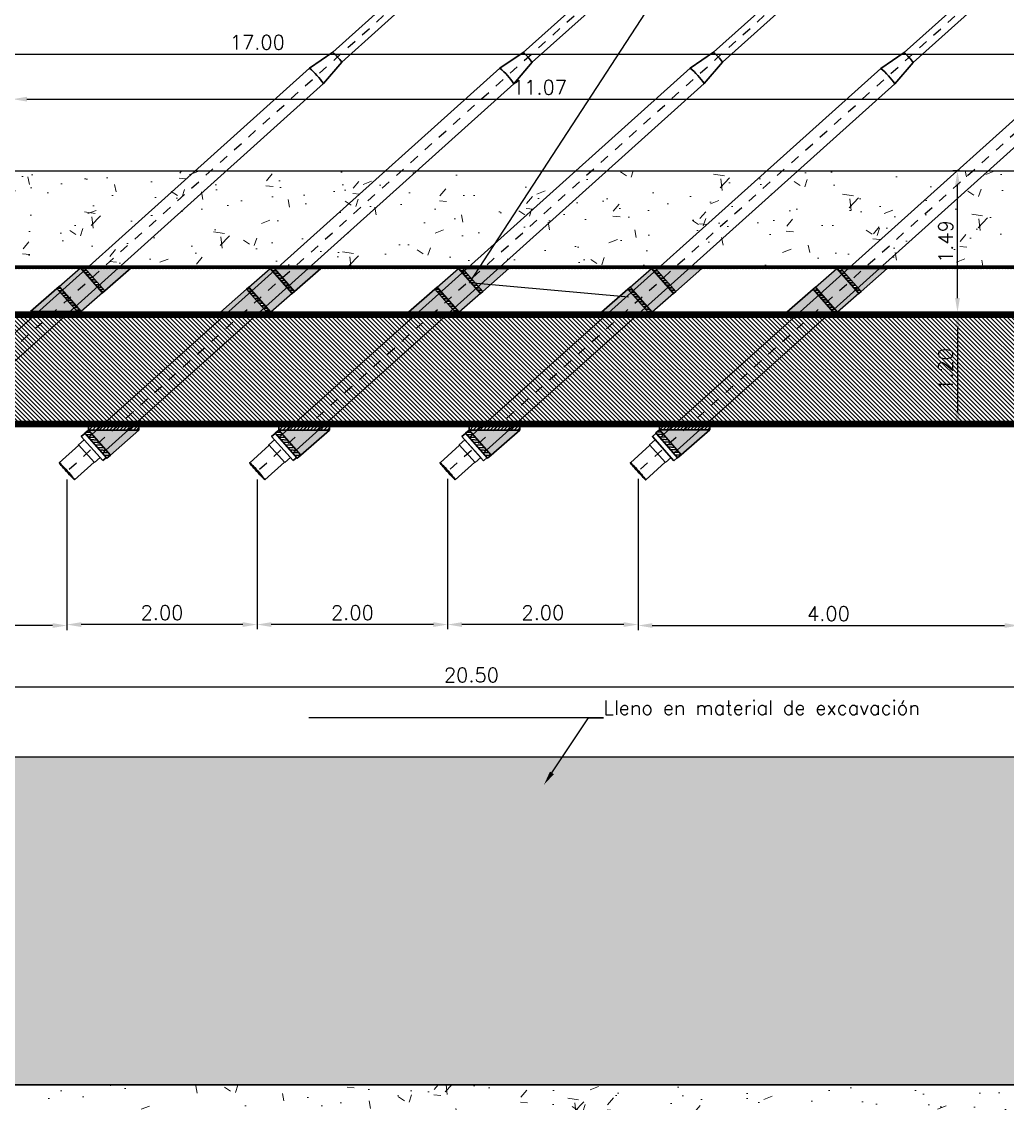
# Model space of a CAD drawing. Header units: metres. Extents: x 1080427 to 1081241, y 976768 to 977191.
# Drawn here: x 1080693.46 to 1080703.82, y 977065.16 to 977076.53 of the extents above; entities that cross this region are included whole.
import ezdxf
from ezdxf import colors
from ezdxf.entities.mleader import LeaderData, LeaderLine
from ezdxf.math import Vec2, Vec3

# ---------------------------------------------------------------- set-up
doc = ezdxf.new("R2010")
doc.units = ezdxf.units.M
doc.header["$LTSCALE"] = 25.4
doc.linetypes.add('DASHDOT', pattern=[1, 0.5, -0.25, 0, -0.25])
for name, color, linetype in [('CONTRAPESO', 3, 'Continuous'), ('DIMCONTRAPESO', 1, 'Continuous'), ('EJECABLES', 203, 'DASHDOT'), ('NEOPRENO', 24, 'Continuous'), ('PERFIL MET', 37, 'Continuous'), ('SOLIDOS', 9, 'Continuous')]:
    doc.layers.add(name, color=color, linetype=linetype)
for name, color, linetype, lineweight in [('COTA', 1, 'Continuous', 30), ('COTACIM', 20, 'Continuous', 5), ('DUCTO', 142, 'Continuous', 30), ('PLATINA', 54, 'Continuous', 30), ('SOLIDOREFCONT', 254, 'Continuous', 5)]:
    doc.layers.add(name, color=color, linetype=linetype, lineweight=lineweight)
doc.styles.add('romans', font='romans.shx')
doc.dimstyles.new('Copy 75', dxfattribs={"dimtxt": 0.15, "dimasz": 0.15, "dimexe": 0.05, "dimexo": 0.05, "dimgap": 0.05, "dimtad": 1, "dimzin": 0, "dimdsep": 46, "dimtxsty": 'romans', "dimcen": 0.002, "dimclrd": 1, "dimclre": 1, "dimclrt": 3, "dimadec": 4, "dimazin": 0, "dimtfac": 1, "dimtofl": 0, "dimtmove": 1, "dimatfit": 3, "dimfxl": 1, "dimtolj": 1, "dimtzin": 0, "dimarcsym": 1})
pattern_1 = [(45, (0, 0), (-0.002245064030267, 0.002245064030267), [])]
pattern_2 = [(359.854672175, (0, 0), (6.44257366e-05, 0.02539991829366), [])]
pattern_3 = [(3.5538733, (0, 0), (-0.43297937, 6.971567533), [5.08, -1.905]), (93.5538733, (0, 0), (-6.971567533, -0.43297937), [5.08, -1.905])]

# ---------------------------------------------------------------- blocks, each defined once
blk = doc.blocks.new('*D103')
at = {"layer": 'COTA', "color": 1, "lineweight": -2, "transparency": 16777216}
for p, q in [((1080687.439, 977075.016), (1080687.439, 977076.237)), ((1080687.589, 977076.187), (1080704.289, 977076.187)), ((1080704.439, 977075.014), (1080704.439, 977076.237))]:
    blk.add_line(p, q, dxfattribs=at)
at = {"layer": 'COTA', "color": 1, "transparency": 16777216}
for points in [[(1080687.589, 977076.212), (1080687.589, 977076.162), (1080687.439, 977076.187)], [(1080704.289, 977076.212), (1080704.289, 977076.162), (1080704.439, 977076.187)]]:
    blk.add_solid(points, dxfattribs=at)
at = {"layer": 'Defpoints', "color": 0, "transparency": 16777216}
for p in [(1080704.439, 977076.187), (1080687.439, 977074.966), (1080704.439, 977074.964)]:
    blk.add_point(p, dxfattribs=at)
at = {"layer": 'COTA', "color": 3, "transparency": 16777216, "insert": (1080695.939, 977076.312), "char_height": 0.15, "attachment_point": 5, "style": 'romans'}
blk.add_mtext('\\A1;17.00', dxfattribs=at)
blk = doc.blocks.new('*D110')
at = {"layer": 'COTA', "color": 1, "lineweight": -2, "transparency": 16777216}
for p, q in [((1080708.439, 977072.226), (1080708.439, 977069.486)), ((1080688.089, 977069.536), (1080708.289, 977069.536))]:
    blk.add_line(p, q, dxfattribs=at)
at = {"layer": 'COTA', "color": 1, "transparency": 16777216}
for points in [[(1080688.089, 977069.561), (1080688.089, 977069.511), (1080687.939, 977069.536)], [(1080708.289, 977069.561), (1080708.289, 977069.511), (1080708.439, 977069.536)]]:
    blk.add_solid(points, dxfattribs=at)
at = {"layer": 'Defpoints', "color": 0, "transparency": 16777216}
for p in [(1080708.439, 977072.276), (1080687.939, 977069.536), (1080708.439, 977069.536)]:
    blk.add_point(p, dxfattribs=at)
at = {"layer": 'COTA', "color": 3, "transparency": 16777216, "insert": (1080698.189, 977069.661), "char_height": 0.15, "attachment_point": 5, "style": 'romans'}
blk.add_mtext('\\A1;20.50', dxfattribs=at)
blk = doc.blocks.new('*D97')
at = {"layer": 'Defpoints', "color": 0, "transparency": 16777216}
for p in [(1080699.939, 977071.723), (1080703.939, 977070.182), (1080703.939, 977070.182)]:
    blk.add_point(p, dxfattribs=at)
at = {"layer": 'DIMCONTRAPESO', "color": 1, "lineweight": -2, "transparency": 16777216}
for p, q in [((1080699.939, 977071.673), (1080699.939, 977070.132)), ((1080700.089, 977070.182), (1080703.789, 977070.182))]:
    blk.add_line(p, q, dxfattribs=at)
at = {"layer": 'DIMCONTRAPESO', "color": 1, "transparency": 16777216}
for points in [[(1080700.089, 977070.207), (1080700.089, 977070.157), (1080699.939, 977070.182)], [(1080703.789, 977070.207), (1080703.789, 977070.157), (1080703.939, 977070.182)]]:
    blk.add_solid(points, dxfattribs=at)
at = {"layer": 'DIMCONTRAPESO', "color": 3, "transparency": 16777216, "insert": (1080701.939, 977070.307), "char_height": 0.15, "attachment_point": 5, "style": 'romans'}
blk.add_mtext('\\A1;4.00', dxfattribs=at)
blk = doc.blocks.new('*D98')
at = {"layer": 'Defpoints', "color": 0, "transparency": 16777216}
for p in [(1080697.939, 977071.774), (1080699.939, 977071.774), (1080697.939, 977070.192)]:
    blk.add_point(p, dxfattribs=at)
at = {"layer": 'DIMCONTRAPESO', "color": 1, "lineweight": -2, "transparency": 16777216}
for p, q in [((1080697.939, 977071.724), (1080697.939, 977070.142)), ((1080699.939, 977071.724), (1080699.939, 977070.142)), ((1080699.789, 977070.192), (1080698.089, 977070.192))]:
    blk.add_line(p, q, dxfattribs=at)
at = {"layer": 'DIMCONTRAPESO', "color": 1, "transparency": 16777216}
for points in [[(1080698.089, 977070.217), (1080698.089, 977070.167), (1080697.939, 977070.192)], [(1080699.789, 977070.217), (1080699.789, 977070.167), (1080699.939, 977070.192)]]:
    blk.add_solid(points, dxfattribs=at)
at = {"layer": 'DIMCONTRAPESO', "color": 3, "transparency": 16777216, "insert": (1080698.939, 977070.317), "char_height": 0.15, "attachment_point": 5, "style": 'romans'}
blk.add_mtext('\\A1;2.00', dxfattribs=at)
blk = doc.blocks.new('*D99')
at = {"layer": 'Defpoints', "color": 0, "transparency": 16777216}
for p in [(1080695.936, 977071.765), (1080697.939, 977071.414), (1080695.936, 977070.192)]:
    blk.add_point(p, dxfattribs=at)
at = {"layer": 'DIMCONTRAPESO', "color": 1, "lineweight": -2, "transparency": 16777216}
for p, q in [((1080695.936, 977071.715), (1080695.936, 977070.142)), ((1080697.939, 977071.364), (1080697.939, 977070.142)), ((1080697.789, 977070.192), (1080696.086, 977070.192))]:
    blk.add_line(p, q, dxfattribs=at)
at = {"layer": 'DIMCONTRAPESO', "color": 1, "transparency": 16777216}
for points in [[(1080696.086, 977070.217), (1080696.086, 977070.167), (1080695.936, 977070.192)], [(1080697.789, 977070.217), (1080697.789, 977070.167), (1080697.939, 977070.192)]]:
    blk.add_solid(points, dxfattribs=at)
at = {"layer": 'DIMCONTRAPESO', "color": 3, "transparency": 16777216, "insert": (1080696.938, 977070.317), "char_height": 0.15, "attachment_point": 5, "style": 'romans'}
blk.add_mtext('\\A1;2.00', dxfattribs=at)
blk = doc.blocks.new('*D100')
at = {"layer": 'Defpoints', "color": 0, "transparency": 16777216}
for p in [(1080693.939, 977071.767), (1080695.936, 977071.765), (1080693.939, 977070.192)]:
    blk.add_point(p, dxfattribs=at)
at = {"layer": 'DIMCONTRAPESO', "color": 1, "lineweight": -2, "transparency": 16777216}
for p, q in [((1080693.939, 977071.717), (1080693.939, 977070.142)), ((1080695.936, 977071.715), (1080695.936, 977070.142)), ((1080695.786, 977070.192), (1080694.089, 977070.192))]:
    blk.add_line(p, q, dxfattribs=at)
at = {"layer": 'DIMCONTRAPESO', "color": 1, "transparency": 16777216}
for points in [[(1080694.089, 977070.217), (1080694.089, 977070.167), (1080693.939, 977070.192)], [(1080695.786, 977070.217), (1080695.786, 977070.167), (1080695.936, 977070.192)]]:
    blk.add_solid(points, dxfattribs=at)
at = {"layer": 'DIMCONTRAPESO', "color": 3, "transparency": 16777216, "insert": (1080694.938, 977070.317), "char_height": 0.15, "attachment_point": 5, "style": 'romans'}
blk.add_mtext('\\A1;2.00', dxfattribs=at)
blk = doc.blocks.new('*D101')
at = {"layer": 'Defpoints', "color": 0, "transparency": 16777216}
for p in [(1080691.939, 977071.774), (1080693.939, 977071.767), (1080691.939, 977070.182)]:
    blk.add_point(p, dxfattribs=at)
at = {"layer": 'DIMCONTRAPESO', "color": 1, "lineweight": -2, "transparency": 16777216}
for p, q in [((1080691.939, 977071.724), (1080691.939, 977070.132)), ((1080693.939, 977071.717), (1080693.939, 977070.132)), ((1080693.789, 977070.182), (1080692.089, 977070.182))]:
    blk.add_line(p, q, dxfattribs=at)
at = {"layer": 'DIMCONTRAPESO', "color": 1, "transparency": 16777216}
for points in [[(1080692.089, 977070.207), (1080692.089, 977070.157), (1080691.939, 977070.182)], [(1080693.789, 977070.207), (1080693.789, 977070.157), (1080693.939, 977070.182)]]:
    blk.add_solid(points, dxfattribs=at)
at = {"layer": 'DIMCONTRAPESO', "color": 3, "transparency": 16777216, "insert": (1080692.939, 977070.307), "char_height": 0.15, "attachment_point": 5, "style": 'romans'}
blk.add_mtext('\\A1;2.00', dxfattribs=at)
blk = doc.blocks.new('tir')
at = {"layer": 'DUCTO'}
for p, q in [((1080511.836, 977008.516), (1080513.543, 977008.516)), ((1080511.837, 977008.376), (1080513.543, 977008.376))]:
    blk.add_line(p, q, dxfattribs=at)
for points in [[(1080505.328, 977008.565), (1080505.603, 977008.565)], [(1080505.733, 977008.556), (1080511.543, 977008.556)], [(1080511.543, 977008.556), (1080511.836, 977008.516)], [(1080505.328, 977008.325), (1080505.603, 977008.325)], [(1080505.733, 977008.336), (1080511.543, 977008.336)], [(1080511.543, 977008.336), (1080511.837, 977008.376)]]:
    blk.add_lwpolyline(points, dxfattribs=at)
for points in [[(1080505.603, 977008.32), (1080505.683, 977008.32), (1080505.683, 977008.57), (1080505.603, 977008.57)], [(1080505.683, 977008.276), (1080505.733, 977008.276), (1080505.733, 977008.616), (1080505.683, 977008.616)]]:
    blk.add_lwpolyline(points, close=True, dxfattribs=at)
for centre, radius, start, end in [((1080510.657, 977008.446), 0.893, 352.9297, 7.0801), ((1080511.251, 977008.443), 0.589, 353.4461, 7.0874)]:
    blk.add_arc(centre, radius, start, end, dxfattribs=at)
blk.add_ellipse((1080505.328, 977008.445), major_axis=(0, -0.12), ratio=0.044566, dxfattribs=at)
at = {"layer": 'DUCTO', "extrusion": (0, 0, -1)}
blk.add_ellipse((1080513.543, 977008.411), major_axis=(0, -0.035), ratio=0.244299, dxfattribs=at)
blk.add_ellipse((1080513.543, 977008.481), major_axis=(0, -0.035), ratio=0.244201, start_param=3.148087, end_param=6.280903, dxfattribs=at)
at = {"layer": 'EJECABLES', "ltscale": 0.008}
blk.add_lwpolyline([(1080505.361, 977008.445), (1080513.541, 977008.446)], dxfattribs=at)
blk = doc.blocks.new('*D232')
at = {"layer": 'Defpoints', "color": 0, "transparency": 16777216}
for p in [(1080704.439, 977075.714), (1080693.369, 977075.555), (1080704.439, 977074.981)]:
    blk.add_point(p, dxfattribs=at)
at = {"layer": 'DIMCONTRAPESO', "color": 1, "lineweight": -2, "transparency": 16777216}
for p, q in [((1080693.369, 977075.605), (1080693.369, 977075.764)), ((1080704.439, 977075.031), (1080704.439, 977075.764)), ((1080693.519, 977075.714), (1080704.289, 977075.714))]:
    blk.add_line(p, q, dxfattribs=at)
at = {"layer": 'DIMCONTRAPESO', "color": 1, "transparency": 16777216}
for points in [[(1080693.519, 977075.739), (1080693.519, 977075.689), (1080693.369, 977075.714)], [(1080704.289, 977075.739), (1080704.289, 977075.689), (1080704.439, 977075.714)]]:
    blk.add_solid(points, dxfattribs=at)
at = {"layer": 'DIMCONTRAPESO', "color": 3, "transparency": 16777216, "insert": (1080698.904, 977075.839), "char_height": 0.15, "attachment_point": 5, "style": 'romans'}
blk.add_mtext('\\A1;11.07', dxfattribs=at)
blk = doc.blocks.new('*D697')
at = {"layer": 'COTA', "color": 1, "lineweight": -2, "transparency": 16777216}
for p, q in [((1080703.315, 977073.474), (1080703.245, 977073.474)), ((1080703.295, 977073.324), (1080703.295, 977072.424)), ((1080703.315, 977072.274), (1080703.245, 977072.274))]:
    blk.add_line(p, q, dxfattribs=at)
at = {"layer": 'COTA', "color": 1, "transparency": 16777216}
for points in [[(1080703.27, 977073.324), (1080703.32, 977073.324), (1080703.295, 977073.474)], [(1080703.27, 977072.424), (1080703.32, 977072.424), (1080703.295, 977072.274)]]:
    blk.add_solid(points, dxfattribs=at)
at = {"layer": 'Defpoints', "color": 0, "transparency": 16777216}
for p in [(1080703.365, 977073.474), (1080703.295, 977072.274), (1080703.365, 977072.274)]:
    blk.add_point(p, dxfattribs=at)
at = {"layer": 'COTA', "color": 3, "transparency": 16777216, "insert": (1080703.17, 977072.874), "char_height": 0.15, "attachment_point": 5, "rotation": 90, "style": 'romans'}
blk.add_mtext('\\A1;1.20', dxfattribs=at)
blk = doc.blocks.new('*D699')
at = {"layer": 'COTA', "color": 1, "lineweight": -2, "transparency": 16777216}
for p, q in [((1080703.315, 977074.96), (1080703.245, 977074.96)), ((1080703.295, 977073.624), (1080703.295, 977074.81)), ((1080703.315, 977073.474), (1080703.245, 977073.474))]:
    blk.add_line(p, q, dxfattribs=at)
at = {"layer": 'COTA', "color": 1, "transparency": 16777216}
for points in [[(1080703.27, 977074.81), (1080703.32, 977074.81), (1080703.295, 977074.96)], [(1080703.27, 977073.624), (1080703.32, 977073.624), (1080703.295, 977073.474)]]:
    blk.add_solid(points, dxfattribs=at)
at = {"layer": 'Defpoints', "color": 0, "transparency": 16777216}
for p in [(1080703.295, 977074.96), (1080703.365, 977074.96), (1080703.365, 977073.474)]:
    blk.add_point(p, dxfattribs=at)
at = {"layer": 'COTA', "color": 3, "transparency": 16777216, "insert": (1080703.17, 977074.217), "char_height": 0.15, "attachment_point": 5, "rotation": 90, "style": 'romans'}
blk.add_mtext('\\A1;1.49', dxfattribs=at)

msp = doc.modelspace()

# ---------------------------------------------------------------- hatches: boundary and pattern name
at = {"layer": 'NEOPRENO', "transparency": 33554495}
h = msp.add_hatch(color=256, dxfattribs=at)
h.dxf.hatch_style = 1
h.paths.add_polyline_path([(1080694.087839, 977073.4809), (1080693.856788, 977073.743847), (1080694.082147, 977073.94187), (1080694.313198, 977073.678923)])
h = msp.add_hatch(color=256, dxfattribs=at)
h.dxf.hatch_style = 1
h.paths.add_polyline_path([(1080696.081536, 977073.474021), (1080695.850485, 977073.736968), (1080696.075845, 977073.934991), (1080696.306896, 977073.672044)])
h = msp.add_hatch(color=256, dxfattribs=at)
h.dxf.hatch_style = 1
h.paths.add_polyline_path([(1080698.058735, 977073.474035), (1080697.827684, 977073.736982), (1080698.053044, 977073.935005), (1080698.284095, 977073.672058)])
h = msp.add_hatch(color=256, dxfattribs=at)
h.dxf.hatch_style = 1
h.paths.add_polyline_path([(1080700.086182, 977073.474049), (1080699.855131, 977073.736996), (1080700.080491, 977073.935019), (1080700.311542, 977073.672072)])
h = msp.add_hatch(color=256, dxfattribs=at)
h.dxf.hatch_style = 1
h.paths.add_polyline_path([(1080702.032738, 977073.47397), (1080701.801687, 977073.736917), (1080702.027046, 977073.93494), (1080702.258097, 977073.671993)])
at = {"layer": 'PERFIL MET'}
h = msp.add_hatch(dxfattribs=at)
h.set_pattern_fill('ANSI31', color=256, scale=0.001)
h.set_pattern_definition(pattern_1)
h.paths.add_polyline_path([(1080687.93926, 977073.960337), (1080703.938979, 977073.96034), (1080703.938979, 977073.93494), (1080687.93926, 977073.934937)])
h = msp.add_hatch(dxfattribs=at)
h.set_pattern_fill('ANSI31', color=256, scale=0.001)
h.set_pattern_definition(pattern_1)
h.paths.add_polyline_path([(1080687.93926, 977073.473971), (1080687.93926, 977073.423171), (1080704.43898, 977073.423171), (1080704.438979, 977073.474082)])
h = msp.add_hatch(dxfattribs=at)
h.set_pattern_fill('ANSI31', color=256, scale=0.01, angle=90)
h.set_pattern_definition([(135, (0, 0), (-0.0224506403027, -0.0224506403027), [])])
h.paths.add_polyline_path([(1080687.93926, 977073.423171), (1080704.43898, 977073.423171), (1080704.438979, 977073.20034), (1080708.438819, 977073.20034), (1080708.438819, 977072.324771), (1080687.93926, 977072.324771)])
h = msp.add_hatch(dxfattribs=at)
h.set_pattern_fill('ANSI31', color=256, scale=0.001)
h.set_pattern_definition(pattern_1)
h.paths.add_polyline_path([(1080687.93926, 977072.324771), (1080687.93926, 977072.273971), (1080708.438819, 977072.273971), (1080708.438819, 977072.324882)])
at = {"layer": 'PLATINA'}
h = msp.add_hatch(dxfattribs=at)
h.set_pattern_fill('ANSI31', color=256, scale=0.008, angle=-45.1453278)
h.set_pattern_definition([(359.854672175, (-373982.643612, 1053961.136737), (6.44257366e-05, 0.02539991829366), [])])
h.paths.add_polyline_path([(1080694.337053, 977073.699882), (1080694.124418, 977073.94187), (1080694.082147, 977073.94187), (1080694.313198, 977073.678924)])
at = {"layer": 'PLATINA', "transparency": 33554531}
h = msp.add_hatch(dxfattribs=at)
h.set_pattern_fill('ANGLE', color=252, angle=3.5538733)
h.set_pattern_definition([(3.5538733, (62648.306, -65155.1705), (-0.43297937, 6.971567533), [5.08, -1.905]), (93.5538733, (62648.306, -65155.1705), (-6.971567533, -0.43297937), [5.08, -1.905])])
h.paths.add_polyline_path([(1080694.124419, 977073.941868), (1080694.337053, 977073.699882), (1080694.612443, 977073.94187)])
h = msp.add_hatch(dxfattribs=at)
h.set_pattern_fill('ANGLE', color=252, angle=3.5538733)
h.set_pattern_definition([(3.5538733, (62648.949, -65165.526), (-0.43297937, 6.971567533), [5.08, -1.905]), (93.5538733, (62648.949, -65165.526), (-6.971567533, -0.43297937), [5.08, -1.905])])
h.paths.add_polyline_path([(1080694.124419, 977073.941868), (1080694.337053, 977073.699882), (1080694.612443, 977073.94187)])
h = msp.add_hatch(color=252, dxfattribs=at)
h.dxf.hatch_style = 1
h.paths.add_polyline_path([(1080694.124419, 977073.941868), (1080694.337053, 977073.699882), (1080694.612443, 977073.94187)])
at = {"layer": 'PLATINA'}
h = msp.add_hatch(dxfattribs=at)
h.set_pattern_fill('ANSI31', color=256, scale=0.008, angle=-45.1453278)
h.set_pattern_definition([(359.854672175, (-373980.649915, 1053961.129859), (6.44257366e-05, 0.02539991829366), [])])
h.paths.add_polyline_path([(1080696.33075, 977073.693003), (1080696.118115, 977073.934991), (1080696.075845, 977073.934991), (1080696.306895, 977073.672045)])
at = {"layer": 'PLATINA', "transparency": 33554531}
h = msp.add_hatch(dxfattribs=at)
h.set_pattern_fill('ANGLE', color=252, angle=3.5538733)
h.set_pattern_definition([(3.5538733, (62650.306, -65155.1705), (-0.43297937, 6.971567533), [5.08, -1.905]), (93.5538733, (62650.306, -65155.1705), (-6.971567533, -0.43297937), [5.08, -1.905])])
h.paths.add_polyline_path([(1080696.118117, 977073.93499), (1080696.33075, 977073.693003), (1080696.606141, 977073.934991)])
h = msp.add_hatch(dxfattribs=at)
h.set_pattern_fill('ANGLE', color=252, angle=3.5538733)
h.set_pattern_definition([(3.5538733, (62650.949, -65165.526), (-0.43297937, 6.971567533), [5.08, -1.905]), (93.5538733, (62650.949, -65165.526), (-6.971567533, -0.43297937), [5.08, -1.905])])
h.paths.add_polyline_path([(1080696.118117, 977073.93499), (1080696.33075, 977073.693003), (1080696.606141, 977073.934991)])
h = msp.add_hatch(color=252, dxfattribs=at)
h.dxf.hatch_style = 1
h.paths.add_polyline_path([(1080696.118117, 977073.93499), (1080696.33075, 977073.693003), (1080696.606141, 977073.934991)])
at = {"layer": 'PLATINA'}
h = msp.add_hatch(dxfattribs=at)
h.set_pattern_fill('ANSI31', color=256, scale=0.008, angle=-45.1453278)
h.set_pattern_definition([(359.854672175, (-373978.672716, 1053961.129872), (6.44257366e-05, 0.02539991829366), [])])
h.paths.add_polyline_path([(1080698.307949, 977073.693017), (1080698.095314, 977073.935005), (1080698.053044, 977073.935005), (1080698.284094, 977073.672059)])
at = {"layer": 'PLATINA', "transparency": 33554531}
h = msp.add_hatch(dxfattribs=at)
h.set_pattern_fill('ANGLE', color=252, angle=3.5538733)
h.set_pattern_definition([(3.5538733, (62652.306, -65155.1705), (-0.43297937, 6.971567533), [5.08, -1.905]), (93.5538733, (62652.306, -65155.1705), (-6.971567533, -0.43297937), [5.08, -1.905])])
h.paths.add_polyline_path([(1080698.095316, 977073.935003), (1080698.307949, 977073.693017), (1080698.58334, 977073.935005)])
h = msp.add_hatch(dxfattribs=at)
h.set_pattern_fill('ANGLE', color=252, angle=3.5538733)
h.set_pattern_definition([(3.5538733, (62652.949, -65165.526), (-0.43297937, 6.971567533), [5.08, -1.905]), (93.5538733, (62652.949, -65165.526), (-6.971567533, -0.43297937), [5.08, -1.905])])
h.paths.add_polyline_path([(1080698.095316, 977073.935003), (1080698.307949, 977073.693017), (1080698.58334, 977073.935005)])
h = msp.add_hatch(color=252, dxfattribs=at)
h.dxf.hatch_style = 1
h.paths.add_polyline_path([(1080698.095316, 977073.935003), (1080698.307949, 977073.693017), (1080698.58334, 977073.935005)])
at = {"layer": 'PLATINA'}
h = msp.add_hatch(dxfattribs=at)
h.set_pattern_fill('ANSI31', color=256, scale=0.008, angle=-45.1453278)
h.set_pattern_definition([(359.854672175, (-373976.64527, 1053961.129887), (6.44257366e-05, 0.02539991829366), [])])
h.paths.add_polyline_path([(1080700.335396, 977073.693031), (1080700.122762, 977073.935019), (1080700.080491, 977073.935019), (1080700.311541, 977073.672073)])
at = {"layer": 'PLATINA', "transparency": 33554531}
h = msp.add_hatch(dxfattribs=at)
h.set_pattern_fill('ANGLE', color=252, angle=3.5538733)
h.set_pattern_definition([(3.5538733, (62654.306, -65155.1705), (-0.43297937, 6.971567533), [5.08, -1.905]), (93.5538733, (62654.306, -65155.1705), (-6.971567533, -0.43297937), [5.08, -1.905])])
h.paths.add_polyline_path([(1080700.122763, 977073.935018), (1080700.335396, 977073.693031), (1080700.610787, 977073.935019)])
h = msp.add_hatch(dxfattribs=at)
h.set_pattern_fill('ANGLE', color=252, angle=3.5538733)
h.set_pattern_definition([(3.5538733, (62654.949, -65165.526), (-0.43297937, 6.971567533), [5.08, -1.905]), (93.5538733, (62654.949, -65165.526), (-6.971567533, -0.43297937), [5.08, -1.905])])
h.paths.add_polyline_path([(1080700.122763, 977073.935018), (1080700.335396, 977073.693031), (1080700.610787, 977073.935019)])
h = msp.add_hatch(color=252, dxfattribs=at)
h.dxf.hatch_style = 1
h.paths.add_polyline_path([(1080700.122763, 977073.935018), (1080700.335396, 977073.693031), (1080700.610787, 977073.935019)])
at = {"layer": 'PLATINA'}
h = msp.add_hatch(dxfattribs=at)
h.set_pattern_fill('ANSI31', color=256, scale=0.008, angle=-45.1453278)
h.set_pattern_definition([(359.854672175, (-373974.698713, 1053961.129808), (6.44257366e-05, 0.02539991829366), [])])
h.paths.add_polyline_path([(1080702.281952, 977073.692952), (1080702.069317, 977073.93494), (1080702.027046, 977073.93494), (1080702.258096, 977073.671994)])
at = {"layer": 'PLATINA', "transparency": 33554531}
h = msp.add_hatch(dxfattribs=at)
h.set_pattern_fill('ANGLE', color=252, angle=3.5538733)
h.set_pattern_definition([(3.5538733, (62656.306, -65155.1705), (-0.43297937, 6.971567533), [5.08, -1.905]), (93.5538733, (62656.306, -65155.1705), (-6.971567533, -0.43297937), [5.08, -1.905])])
h.paths.add_polyline_path([(1080702.069318, 977073.934939), (1080702.281952, 977073.692952), (1080702.557342, 977073.93494)])
h = msp.add_hatch(dxfattribs=at)
h.set_pattern_fill('ANGLE', color=252, angle=3.5538733)
h.set_pattern_definition([(3.5538733, (62656.949, -65165.526), (-0.43297937, 6.971567533), [5.08, -1.905]), (93.5538733, (62656.949, -65165.526), (-6.971567533, -0.43297937), [5.08, -1.905])])
h.paths.add_polyline_path([(1080702.069318, 977073.934939), (1080702.281952, 977073.692952), (1080702.557342, 977073.93494)])
h = msp.add_hatch(color=252, dxfattribs=at)
h.dxf.hatch_style = 1
h.paths.add_polyline_path([(1080702.069318, 977073.934939), (1080702.281952, 977073.692952), (1080702.557342, 977073.93494)])
h = msp.add_hatch(dxfattribs=at)
h.set_pattern_fill('ANGLE', color=252)
h.set_pattern_definition([(0, (1.38, -45.281), (0, 6.985), [5.08, -1.905]), (90, (1.38, -45.281), (-6.985, 4e-16), [5.08, -1.905])])
h.paths.add_polyline_path([(1080694.045572, 977073.480902), (1080693.832935, 977073.722892), (1080693.557493, 977073.480901)])
h = msp.add_hatch(dxfattribs=at)
h.set_pattern_fill('ANGLE', color=252)
h.set_pattern_definition([(0, (1.38, -55.656), (0, 6.985), [5.08, -1.905]), (90, (1.38, -55.656), (-6.985, 4e-16), [5.08, -1.905])])
h.paths.add_polyline_path([(1080694.045572, 977073.480902), (1080693.832935, 977073.722892), (1080693.557493, 977073.480901)])
h = msp.add_hatch(color=252, dxfattribs=at)
h.dxf.hatch_style = 1
h.paths.add_polyline_path([(1080694.045572, 977073.480902), (1080693.832935, 977073.722892), (1080693.557493, 977073.480901)])
at = {"layer": 'PLATINA'}
h = msp.add_hatch(dxfattribs=at)
h.set_pattern_fill('ANSI31', color=256, scale=0.008, angle=-45.1453278)
h.set_pattern_definition(pattern_2)
h.paths.add_polyline_path([(1080693.832935, 977073.722892), (1080694.045573, 977073.4809), (1080694.08784, 977073.480898), (1080693.856788, 977073.743847)])
at = {"layer": 'PLATINA', "transparency": 33554531}
h = msp.add_hatch(dxfattribs=at)
h.set_pattern_fill('ANGLE', color=252)
h.set_pattern_definition([(0, (3.38, -45.281), (0, 6.985), [5.08, -1.905]), (90, (3.38, -45.281), (-6.985, 4e-16), [5.08, -1.905])])
h.paths.add_polyline_path([(1080696.039269, 977073.474023), (1080695.826632, 977073.716014), (1080695.55119, 977073.474022)])
h = msp.add_hatch(dxfattribs=at)
h.set_pattern_fill('ANGLE', color=252)
h.set_pattern_definition([(0, (3.38, -55.656), (0, 6.985), [5.08, -1.905]), (90, (3.38, -55.656), (-6.985, 4e-16), [5.08, -1.905])])
h.paths.add_polyline_path([(1080696.039269, 977073.474023), (1080695.826632, 977073.716014), (1080695.55119, 977073.474022)])
h = msp.add_hatch(color=252, dxfattribs=at)
h.dxf.hatch_style = 1
h.paths.add_polyline_path([(1080696.039269, 977073.474023), (1080695.826632, 977073.716014), (1080695.55119, 977073.474022)])
at = {"layer": 'PLATINA'}
h = msp.add_hatch(dxfattribs=at)
h.set_pattern_fill('ANSI31', color=256, scale=0.008, angle=-45.1453278)
h.set_pattern_definition(pattern_2)
h.paths.add_polyline_path([(1080695.826632, 977073.716014), (1080696.039271, 977073.474021), (1080696.081538, 977073.47402), (1080695.850486, 977073.736968)])
at = {"layer": 'PLATINA', "transparency": 33554531}
h = msp.add_hatch(dxfattribs=at)
h.set_pattern_fill('ANGLE', color=252)
h.set_pattern_definition([(0, (5.38, -45.281), (0, 6.985), [5.08, -1.905]), (90, (5.38, -45.281), (-6.985, 4e-16), [5.08, -1.905])])
h.paths.add_polyline_path([(1080698.016468, 977073.474037), (1080697.803831, 977073.716027), (1080697.528389, 977073.474036)])
h = msp.add_hatch(dxfattribs=at)
h.set_pattern_fill('ANGLE', color=252)
h.set_pattern_definition([(0, (5.38, -55.656), (0, 6.985), [5.08, -1.905]), (90, (5.38, -55.656), (-6.985, 4e-16), [5.08, -1.905])])
h.paths.add_polyline_path([(1080698.016468, 977073.474037), (1080697.803831, 977073.716027), (1080697.528389, 977073.474036)])
h = msp.add_hatch(color=252, dxfattribs=at)
h.dxf.hatch_style = 1
h.paths.add_polyline_path([(1080698.016468, 977073.474037), (1080697.803831, 977073.716027), (1080697.528389, 977073.474036)])
at = {"layer": 'PLATINA'}
h = msp.add_hatch(dxfattribs=at)
h.set_pattern_fill('ANSI31', color=256, scale=0.008, angle=-45.1453278)
h.set_pattern_definition(pattern_2)
h.paths.add_polyline_path([(1080697.803831, 977073.716027), (1080698.01647, 977073.474035), (1080698.058737, 977073.474033), (1080697.827685, 977073.736982)])
at = {"layer": 'PLATINA', "transparency": 33554531}
h = msp.add_hatch(dxfattribs=at)
h.set_pattern_fill('ANGLE', color=252)
h.set_pattern_definition([(0, (7.38, -45.281), (0, 6.985), [5.08, -1.905]), (90, (7.38, -45.281), (-6.985, 4e-16), [5.08, -1.905])])
h.paths.add_polyline_path([(1080700.043915, 977073.474051), (1080699.831278, 977073.716042), (1080699.555836, 977073.47405)])
h = msp.add_hatch(dxfattribs=at)
h.set_pattern_fill('ANGLE', color=252)
h.set_pattern_definition([(0, (7.38, -55.656), (0, 6.985), [5.08, -1.905]), (90, (7.38, -55.656), (-6.985, 4e-16), [5.08, -1.905])])
h.paths.add_polyline_path([(1080700.043915, 977073.474051), (1080699.831278, 977073.716042), (1080699.555836, 977073.47405)])
h = msp.add_hatch(color=252, dxfattribs=at)
h.dxf.hatch_style = 1
h.paths.add_polyline_path([(1080700.043915, 977073.474051), (1080699.831278, 977073.716042), (1080699.555836, 977073.47405)])
at = {"layer": 'PLATINA'}
h = msp.add_hatch(dxfattribs=at)
h.set_pattern_fill('ANSI31', color=256, scale=0.008, angle=-45.1453278)
h.set_pattern_definition([(359.854672175, (-0.007887, 8e-05), (6.44257366e-05, 0.02539991829366), [])])
h.paths.add_polyline_path([(1080699.831279, 977073.716042), (1080700.043917, 977073.474049), (1080700.086184, 977073.474048), (1080699.855132, 977073.736996)])
at = {"layer": 'PLATINA', "transparency": 33554531}
h = msp.add_hatch(dxfattribs=at)
h.set_pattern_fill('ANGLE', color=252)
h.set_pattern_definition([(0, (9.38, -45.281), (0, 6.985), [5.08, -1.905]), (90, (9.38, -45.281), (-6.985, 4e-16), [5.08, -1.905])])
h.paths.add_polyline_path([(1080701.990471, 977073.473972), (1080701.777834, 977073.715963), (1080701.502392, 977073.473971)])
h = msp.add_hatch(dxfattribs=at)
h.set_pattern_fill('ANGLE', color=252)
h.set_pattern_definition([(0, (9.38, -55.656), (0, 6.985), [5.08, -1.905]), (90, (9.38, -55.656), (-6.985, 4e-16), [5.08, -1.905])])
h.paths.add_polyline_path([(1080701.990471, 977073.473972), (1080701.777834, 977073.715963), (1080701.502392, 977073.473971)])
h = msp.add_hatch(color=252, dxfattribs=at)
h.dxf.hatch_style = 1
h.paths.add_polyline_path([(1080701.990471, 977073.473972), (1080701.777834, 977073.715963), (1080701.502392, 977073.473971)])
at = {"layer": 'PLATINA'}
h = msp.add_hatch(dxfattribs=at)
h.set_pattern_fill('ANSI31', color=256, scale=0.008, angle=-45.1453278)
h.set_pattern_definition([(359.854672175, (-0.061332, 8e-07), (6.44257366e-05, 0.02539991829366), [])])
h.paths.add_polyline_path([(1080701.777834, 977073.715963), (1080701.990472, 977073.47397), (1080702.032739, 977073.473969), (1080701.801687, 977073.736917)])
h = msp.add_hatch(dxfattribs=at)
h.set_pattern_fill('ANSI31', color=256, scale=0.008, angle=-48.6992011)
h.set_pattern_definition([(356.3007988723, (-366418.079664, 1143983.123863), (0.00163876721666, 0.02534707955583), [])])
h.paths.add_polyline_path([(1080694.396898, 977071.972927), (1080694.16622, 977072.235496), (1080694.127661, 977072.202328), (1080694.358713, 977071.93938)])
h = msp.add_hatch(dxfattribs=at)
h.set_pattern_fill('ANSI31', color=256, scale=0.008)
h.set_pattern_definition([(45, (8.389851, -51.650626), (-0.01796051224214, 0.01796051224214), [])])
h.paths.add_polyline_path([(1080694.16622, 977072.27397), (1080694.69622, 977072.27397), (1080694.69622, 977072.23587), (1080694.16622, 977072.23587)])
at = {"layer": 'PLATINA', "transparency": 33554531}
h = msp.add_hatch(dxfattribs=at)
h.set_pattern_fill('ANGLE', color=252)
h.set_pattern_definition([(0, (2.513, -46.519), (0, 6.985), [5.08, -1.905]), (90, (2.513, -46.519), (-6.985, 4e-16), [5.08, -1.905])])
h.paths.add_polyline_path([(1080694.16622, 977072.235496), (1080694.396898, 977071.972927), (1080694.69622, 977072.235866)])
h = msp.add_hatch(dxfattribs=at)
h.set_pattern_fill('ANGLE', color=252)
h.set_pattern_definition([(0, (2.513, -56.894), (0, 6.985), [5.08, -1.905]), (90, (2.513, -56.894), (-6.985, 4e-16), [5.08, -1.905])])
h.paths.add_polyline_path([(1080694.16622, 977072.235496), (1080694.396898, 977071.972927), (1080694.69622, 977072.235866)])
h = msp.add_hatch(dxfattribs=at)
h.set_pattern_fill('ANGLE', color=252, angle=3.5538733)
h.set_pattern_definition(pattern_3)
h.paths.add_polyline_path([(1080694.16622, 977072.235496), (1080694.396898, 977071.972927), (1080694.69622, 977072.235866)])
h = msp.add_hatch(color=252, dxfattribs=at)
h.dxf.hatch_style = 1
h.paths.add_polyline_path([(1080694.16622, 977072.235496), (1080694.396898, 977071.972927), (1080694.69622, 977072.235866)])
at = {"layer": 'PLATINA'}
h = msp.add_hatch(dxfattribs=at)
h.set_pattern_fill('ANSI31', color=256, scale=0.008, angle=-48.6992011)
h.set_pattern_definition([(356.3007988723, (-366416.079664, 1143983.123863), (0.00163876721666, 0.02534707955583), [])])
h.paths.add_polyline_path([(1080696.396898, 977071.972927), (1080696.16622, 977072.235496), (1080696.127661, 977072.202328), (1080696.358713, 977071.93938)])
h = msp.add_hatch(dxfattribs=at)
h.set_pattern_fill('ANSI31', color=256, scale=0.008)
h.set_pattern_definition([(45, (10.389851, -51.650626), (-0.01796051224214, 0.01796051224214), [])])
h.paths.add_polyline_path([(1080696.16622, 977072.27397), (1080696.69622, 977072.27397), (1080696.69622, 977072.23587), (1080696.16622, 977072.23587)])
at = {"layer": 'PLATINA', "transparency": 33554531}
h = msp.add_hatch(dxfattribs=at)
h.set_pattern_fill('ANGLE', color=252)
h.set_pattern_definition([(0, (4.513, -46.519), (0, 6.985), [5.08, -1.905]), (90, (4.513, -46.519), (-6.985, 4e-16), [5.08, -1.905])])
h.paths.add_polyline_path([(1080696.16622, 977072.235496), (1080696.396898, 977071.972927), (1080696.69622, 977072.235866)])
h = msp.add_hatch(dxfattribs=at)
h.set_pattern_fill('ANGLE', color=252)
h.set_pattern_definition([(0, (4.513, -56.894), (0, 6.985), [5.08, -1.905]), (90, (4.513, -56.894), (-6.985, 4e-16), [5.08, -1.905])])
h.paths.add_polyline_path([(1080696.16622, 977072.235496), (1080696.396898, 977071.972927), (1080696.69622, 977072.235866)])
h = msp.add_hatch(dxfattribs=at)
h.set_pattern_fill('ANGLE', color=252, angle=3.5538733)
h.set_pattern_definition(pattern_3)
h.paths.add_polyline_path([(1080696.16622, 977072.235496), (1080696.396898, 977071.972927), (1080696.69622, 977072.235866)])
h = msp.add_hatch(color=252, dxfattribs=at)
h.dxf.hatch_style = 1
h.paths.add_polyline_path([(1080696.16622, 977072.235496), (1080696.396898, 977071.972927), (1080696.69622, 977072.235866)])
at = {"layer": 'PLATINA'}
h = msp.add_hatch(dxfattribs=at)
h.set_pattern_fill('ANSI31', color=256, scale=0.008, angle=-48.6992011)
h.set_pattern_definition([(356.3007988723, (-366414.079664, 1143983.123863), (0.00163876721666, 0.02534707955583), [])])
h.paths.add_polyline_path([(1080698.396898, 977071.972927), (1080698.16622, 977072.235496), (1080698.127661, 977072.202328), (1080698.358713, 977071.93938)])
h = msp.add_hatch(dxfattribs=at)
h.set_pattern_fill('ANSI31', color=256, scale=0.008)
h.set_pattern_definition([(45, (12.389851, -51.650626), (-0.01796051224214, 0.01796051224214), [])])
h.paths.add_polyline_path([(1080698.16622, 977072.27397), (1080698.69622, 977072.27397), (1080698.69622, 977072.23587), (1080698.16622, 977072.23587)])
at = {"layer": 'PLATINA', "transparency": 33554531}
h = msp.add_hatch(dxfattribs=at)
h.set_pattern_fill('ANGLE', color=252)
h.set_pattern_definition([(0, (6.513, -46.519), (0, 6.985), [5.08, -1.905]), (90, (6.513, -46.519), (-6.985, 4e-16), [5.08, -1.905])])
h.paths.add_polyline_path([(1080698.16622, 977072.235496), (1080698.396898, 977071.972927), (1080698.69622, 977072.235866)])
h = msp.add_hatch(dxfattribs=at)
h.set_pattern_fill('ANGLE', color=252)
h.set_pattern_definition([(0, (6.513, -56.894), (0, 6.985), [5.08, -1.905]), (90, (6.513, -56.894), (-6.985, 4e-16), [5.08, -1.905])])
h.paths.add_polyline_path([(1080698.16622, 977072.235496), (1080698.396898, 977071.972927), (1080698.69622, 977072.235866)])
h = msp.add_hatch(dxfattribs=at)
h.set_pattern_fill('ANGLE', color=252, angle=3.5538733)
h.set_pattern_definition(pattern_3)
h.paths.add_polyline_path([(1080698.16622, 977072.235496), (1080698.396898, 977071.972927), (1080698.69622, 977072.235866)])
h = msp.add_hatch(color=252, dxfattribs=at)
h.dxf.hatch_style = 1
h.paths.add_polyline_path([(1080698.16622, 977072.235496), (1080698.396898, 977071.972927), (1080698.69622, 977072.235866)])
at = {"layer": 'PLATINA'}
h = msp.add_hatch(dxfattribs=at)
h.set_pattern_fill('ANSI31', color=256, scale=0.008, angle=-48.6992011)
h.set_pattern_definition([(356.3007988723, (-366412.083129, 1143983.127805), (0.00163876721666, 0.02534707955583), [])])
h.paths.add_polyline_path([(1080700.393433, 977071.97687), (1080700.162755, 977072.239438), (1080700.124197, 977072.206271), (1080700.355249, 977071.943323)])
h = msp.add_hatch(dxfattribs=at)
h.set_pattern_fill('ANSI31', color=256, scale=0.008)
h.set_pattern_definition([(45, (14.386387, -51.646683), (-0.01796051224214, 0.01796051224214), [])])
h.paths.add_polyline_path([(1080700.162755, 977072.277912), (1080700.692755, 977072.277912), (1080700.692755, 977072.239812), (1080700.162755, 977072.239812)])
at = {"layer": 'PLATINA', "transparency": 33554531}
h = msp.add_hatch(dxfattribs=at)
h.set_pattern_fill('ANGLE', color=252)
h.set_pattern_definition([(0, (8.513, -46.519), (0, 6.985), [5.08, -1.905]), (90, (8.513, -46.519), (-6.985, 4e-16), [5.08, -1.905])])
h.paths.add_polyline_path([(1080700.162755, 977072.239438), (1080700.393433, 977071.97687), (1080700.692755, 977072.239809)])
h = msp.add_hatch(dxfattribs=at)
h.set_pattern_fill('ANGLE', color=252)
h.set_pattern_definition([(0, (8.513, -56.894), (0, 6.985), [5.08, -1.905]), (90, (8.513, -56.894), (-6.985, 4e-16), [5.08, -1.905])])
h.paths.add_polyline_path([(1080700.162755, 977072.239438), (1080700.393433, 977071.97687), (1080700.692755, 977072.239809)])
h = msp.add_hatch(color=252, dxfattribs=at)
h.dxf.hatch_style = 1
h.paths.add_polyline_path([(1080700.162755, 977072.239438), (1080700.393433, 977071.97687), (1080700.692755, 977072.239809)])
at = {"layer": 'SOLIDOREFCONT', "true_color": 0x5b5b5b, "transparency": 33554546}
h = msp.add_hatch(dxfattribs=at)
h.set_pattern_fill('AR-CONC', color=251, scale=0.005)
h.paths.add_polyline_path([(1080687.93926, 977065.35534), (1080687.93926, 977073.96034), (1080703.93926, 977073.96034), (1080703.93926, 977073.52396), (1080704.438861, 977073.523981), (1080704.438979, 977074.96034), (1080687.43926, 977074.96034), (1080687.43926, 977062.35534), (1080704.439073, 977062.35534), (1080704.438886, 977072.223981), (1080703.93926, 977072.22396), (1080703.93926, 977065.35534)])
at = {"layer": 'SOLIDOS'}
h = msp.add_hatch(dxfattribs=at)
h.set_pattern_fill('SWAMP', color=252, scale=0.005)
h.set_pattern_definition([(0, (0, 0), (0.0635, 0.109985226181), [0.015875, -0.111125]), (90, (0.00794, 0), (-0.0635, 0.109985226181), [0.0079375, -0.212032952362]), (90, (0.00992, 0), (-0.0635, 0.109985226181), [0.00635, -0.213620452362]), (90, (0.00595, 0), (-0.0635, 0.109985226181), [0.00635, -0.213620452362]), (60, (0.01191, 0), (-0.063499999914, 0.109985226231), [0.00508, -0.12192]), (120, (0.00397, 0), (-0.126999999914, 5e-11), [0.00508, -0.12192])])
h.paths.add_polyline_path([(1080703.936804, 977068.800808), (1080687.93926, 977068.800806), (1080687.93926, 977065.35534), (1080703.93926, 977065.35534)])

# ---------------------------------------------------------------- linework, layer by layer
at = {"layer": 'CONTRAPESO'}
for points in [[(1080704.438886, 977072.223981), (1080704.439073, 977062.35534), (1080687.43926, 977062.35534), (1080687.43926, 977074.96034), (1080704.438979, 977074.96034), (1080704.438861, 977073.523981), (1080703.93926, 977073.52396), (1080703.93926, 977073.96034), (1080687.93926, 977073.96034), (1080687.93926, 977065.35534), (1080703.93926, 977065.35534), (1080703.93926, 977072.22396)], [(1080687.939223, 977068.800533), (1080703.938823, 977068.800808), (1080703.93926, 977065.35534), (1080687.939297, 977065.35534)]]:
    msp.add_lwpolyline(points, close=True, dxfattribs=at)
at = {"layer": 'NEOPRENO'}
for points in [[(1080694.087839, 977073.4809), (1080693.856788, 977073.743847), (1080694.082147, 977073.94187), (1080694.313198, 977073.678923), (1080694.087839, 977073.4809)], [(1080696.081536, 977073.474021), (1080695.850485, 977073.736968), (1080696.075845, 977073.934991), (1080696.306896, 977073.672044), (1080696.081536, 977073.474021)], [(1080698.058735, 977073.474035), (1080697.827684, 977073.736982), (1080698.053044, 977073.935005), (1080698.284095, 977073.672058), (1080698.058735, 977073.474035)], [(1080700.086182, 977073.474049), (1080699.855131, 977073.736996), (1080700.080491, 977073.935019), (1080700.311542, 977073.672072), (1080700.086182, 977073.474049)], [(1080702.032738, 977073.47397), (1080701.801687, 977073.736917), (1080702.027046, 977073.93494), (1080702.258097, 977073.671993), (1080702.032738, 977073.47397)]]:
    msp.add_lwpolyline(points, dxfattribs=at)
at = {"layer": 'PERFIL MET'}
for points in [[(1080687.93926, 977073.960337), (1080703.938979, 977073.96034), (1080703.938979, 977073.93494), (1080687.93926, 977073.934937)], [(1080687.93926, 977073.473971), (1080687.93926, 977073.423171), (1080704.43898, 977073.423171), (1080704.438979, 977073.474082)], [(1080698.006781, 977073.474088), (1080697.948834, 977073.423171), (1080699.61554, 977073.423171), (1080699.673352, 977073.47397)], [(1080687.93926, 977073.423171), (1080704.43898, 977073.423149), (1080704.438979, 977073.20034), (1080708.438819, 977073.20034), (1080708.438819, 977072.324882), (1080687.93926, 977072.324882)], [(1080687.93926, 977072.324771), (1080687.93926, 977072.273971), (1080708.438819, 977072.273971), (1080708.438819, 977072.324882)]]:
    msp.add_lwpolyline(points, close=True, dxfattribs=at)
for points in [[(1080694.365508, 977072.324771), (1080692.698039, 977072.324771)], [(1080694.365508, 977072.324771), (1080692.698039, 977072.324771)], [(1080696.365508, 977072.324771), (1080694.698803, 977072.324771)], [(1080696.365508, 977072.324771), (1080694.698803, 977072.324771)], [(1080698.365508, 977072.324771), (1080696.698803, 977072.324771)], [(1080698.361303, 977072.324771), (1080696.698803, 977072.324771)], [(1080700.365508, 977072.324771), (1080698.698803, 977072.324771)], [(1080708.438819, 977072.324771), (1080700.698803, 977072.324771)]]:
    msp.add_lwpolyline(points, dxfattribs=at)
at = {"layer": 'PLATINA'}
for points in [[(1080694.337053, 977073.699882), (1080694.124418, 977073.94187), (1080694.082147, 977073.94187), (1080694.313198, 977073.678924)], [(1080696.33075, 977073.693003), (1080696.118115, 977073.934991), (1080696.075845, 977073.934991), (1080696.306895, 977073.672045)], [(1080698.307949, 977073.693017), (1080698.095314, 977073.935005), (1080698.053044, 977073.935005), (1080698.284094, 977073.672059)], [(1080700.335396, 977073.693031), (1080700.122762, 977073.935019), (1080700.080491, 977073.935019), (1080700.311541, 977073.672073)], [(1080702.281952, 977073.692952), (1080702.069317, 977073.93494), (1080702.027046, 977073.93494), (1080702.258096, 977073.671994)], [(1080693.832935, 977073.722892), (1080694.045573, 977073.4809), (1080694.08784, 977073.480898), (1080693.856788, 977073.743847)], [(1080695.826632, 977073.716014), (1080696.039271, 977073.474021), (1080696.081538, 977073.47402), (1080695.850486, 977073.736968)], [(1080697.803831, 977073.716027), (1080698.01647, 977073.474035), (1080698.058737, 977073.474033), (1080697.827685, 977073.736982)], [(1080699.831279, 977073.716042), (1080700.043917, 977073.474049), (1080700.086184, 977073.474048), (1080699.855132, 977073.736996)], [(1080701.777834, 977073.715963), (1080701.990472, 977073.47397), (1080702.032739, 977073.473969), (1080701.801687, 977073.736917)], [(1080694.396898, 977071.972927), (1080694.16622, 977072.235496), (1080694.127661, 977072.202328), (1080694.358713, 977071.93938)], [(1080694.16622, 977072.27397), (1080694.69622, 977072.27397), (1080694.69622, 977072.23587), (1080694.16622, 977072.23587)], [(1080696.396898, 977071.972927), (1080696.16622, 977072.235496), (1080696.127661, 977072.202328), (1080696.358713, 977071.93938)], [(1080696.16622, 977072.27397), (1080696.69622, 977072.27397), (1080696.69622, 977072.23587), (1080696.16622, 977072.23587)], [(1080698.396898, 977071.972927), (1080698.16622, 977072.235496), (1080698.127661, 977072.202328), (1080698.358713, 977071.93938)], [(1080698.16622, 977072.27397), (1080698.69622, 977072.27397), (1080698.69622, 977072.23587), (1080698.16622, 977072.23587)], [(1080700.393433, 977071.97687), (1080700.162755, 977072.239438), (1080700.124197, 977072.206271), (1080700.355249, 977071.943323)], [(1080700.162755, 977072.277912), (1080700.692755, 977072.277912), (1080700.692755, 977072.239812), (1080700.162755, 977072.239812)]]:
    msp.add_lwpolyline(points, close=True, dxfattribs=at)
at = {"layer": 'PLATINA', "color": 252, "transparency": 33554531}
for points in [[(1080694.124419, 977073.941868), (1080694.337053, 977073.699882), (1080694.612443, 977073.94187)], [(1080696.118117, 977073.93499), (1080696.33075, 977073.693003), (1080696.606141, 977073.934991)], [(1080698.095316, 977073.935003), (1080698.307949, 977073.693017), (1080698.58334, 977073.935005)], [(1080700.122763, 977073.935018), (1080700.335396, 977073.693031), (1080700.610787, 977073.935019)], [(1080702.069318, 977073.934939), (1080702.281952, 977073.692952), (1080702.557342, 977073.93494)], [(1080694.045572, 977073.480902), (1080693.832935, 977073.722892), (1080693.557493, 977073.480901)], [(1080696.039269, 977073.474023), (1080695.826632, 977073.716014), (1080695.55119, 977073.474022)], [(1080698.016468, 977073.474037), (1080697.803831, 977073.716027), (1080697.528389, 977073.474036)], [(1080700.043915, 977073.474051), (1080699.831278, 977073.716042), (1080699.555836, 977073.47405)], [(1080701.990471, 977073.473972), (1080701.777834, 977073.715963), (1080701.502392, 977073.473971)], [(1080694.16622, 977072.235496), (1080694.396898, 977071.972927), (1080694.69622, 977072.235866)], [(1080696.16622, 977072.235496), (1080696.396898, 977071.972927), (1080696.69622, 977072.235866)], [(1080698.16622, 977072.235496), (1080698.396898, 977071.972927), (1080698.69622, 977072.235866)], [(1080700.162755, 977072.239438), (1080700.393433, 977071.97687), (1080700.692755, 977072.239809)]]:
    msp.add_lwpolyline(points, close=True, dxfattribs=at)

# ---------------------------------------------------------------- block references
at = {"layer": 'DIMCONTRAPESO'}
for p, rotation in [((930257.861362, -471861.202116), 41.95221827118228), ((930251.64384, -471860.141214), 41.95181423677178), ((929170.50126, -471747.268051), 41.90898136566158)]:
    msp.add_blockref('tir', p, dxfattribs=dict(at, rotation=rotation))
at = {"layer": 'PLATINA', "color": 252, "transparency": 33554531}
for p, rotation in [((929716.90445, -471804.727305), 41.93074747487073), ((929187.545535, -471748.841419), 41.90957631185507)]:
    msp.add_blockref('tir', p, dxfattribs=dict(at, rotation=rotation))

# ---------------------------------------------------------------- dimensions: what is measured, and where the dimension line sits
at = {"layer": 'COTA', "color": 4}
dim = msp.add_linear_dim(base=(1080704.438819, 977076.186802), p1=(1080687.439201, 977074.966445), p2=(1080704.438819, 977074.964445), dimstyle='Copy 75', dxfattribs=at)
dim.commit()
dim.dimension.update_dxf_attribs({"geometry": '*D103', "text_midpoint": (1080695.93901, 977076.311802)})
at = {"layer": 'COTA', "color": 2}
for base, p2, picture, middle in [((1080703.294893, 977074.96034), (1080703.365372, 977074.96034), '*D699', (1080703.169893, 977074.217207)), ((1080703.294893, 977072.273971), (1080703.365372, 977072.273971), '*D697', (1080703.169893, 977072.874023))]:
    dim = msp.add_linear_dim(base=base, p1=(1080703.365372, 977073.474074), p2=p2, angle=90, dimstyle='Copy 75', dxfattribs=at)
    dim.commit()
    dim.dimension.update_dxf_attribs({"geometry": picture, "text_midpoint": middle})
at = {"layer": 'COTA'}
dim = msp.add_linear_dim(base=(1080708.438779, 977069.535595), p1=(1080687.93926, 977069.535595), p2=(1080708.438779, 977072.275846), dimstyle='Copy 75', dxfattribs=at)
dim.commit()
dim.dimension.update_dxf_attribs({"geometry": '*D110', "text_midpoint": (1080698.189019, 977069.660595)})
at = {"layer": 'DIMCONTRAPESO'}
for base, p1, p2, picture, middle in [((1080704.438819, 977075.713862), (1080693.369176, 977075.555275), (1080704.438819, 977074.981037), '*D232', (1080698.903997, 977075.838862)), ((1080691.938966, 977070.18227), (1080693.938931, 977071.76664), (1080691.938966, 977071.774314), '*D101', (1080692.938948, 977070.30727)), ((1080693.938931, 977070.191862), (1080695.936295, 977071.764723), (1080693.938931, 977071.76664), '*D100', (1080694.937613, 977070.316862)), ((1080695.936295, 977070.191862), (1080697.938966, 977071.413931), (1080695.936295, 977071.764723), '*D99', (1080696.937631, 977070.316862)), ((1080697.938966, 977070.191862), (1080699.938966, 977071.774314), (1080697.938966, 977071.774314), '*D98', (1080698.938966, 977070.316862)), ((1080703.93926, 977070.18227), (1080699.938966, 977071.723255), (1080703.93926, 977070.18227), '*D97', (1080701.939113, 977070.30727))]:
    dim = msp.add_linear_dim(base=base, p1=p1, p2=p2, dimstyle='Copy 75', dxfattribs=at)
    dim.commit()
    dim.dimension.update_dxf_attribs({"geometry": picture, "text_midpoint": middle})

# ---------------------------------------------------------------- leaders
at = {"layer": 'COTACIM'}
ml = msp.add_multileader_mtext('Standard', dxfattribs=at)
ml.set_content('\\pxi-1,l1; Ver detalle de apoyos en plano  039-12-S4A-EST-CHI-21-55){\\C4; }', color=3, style='romans')
ml.set_leader_properties(color=1)
ml.build(insert=Vec2(0, 0))
ml.multileader.update_dxf_attribs({"text_left_attachment_type": 6, "text_right_attachment_type": 6, "dogleg_length": 0, "arrow_head_size": 0.2})
ctx = ml.context
ctx.base_point, ctx.char_height, ctx.arrow_head_size, ctx.landing_gap_size, ctx.plane_origin = Vec3(1080701.163186, 977078.380624), 0.2, 0.2, 0, Vec3(1080701.552463, 977079.715642)
ctx.left_attachment, ctx.right_attachment = 6, 6
notes = []
notes.append((ctx, [(0, (1, 1, 0), (1080701.163186, 977078.380624), (1, 0), 0, [(1, [(1080700.038249, 977073.61328), (1080698.166639, 977073.784078)], 0, [])])]))
ctx.mtext.insert, ctx.mtext.width, ctx.mtext.flow_direction = Vec3(1080701.163186, 977078.647291), 7.37938837, 5
ml = msp.add_multileader_mtext('Standard', dxfattribs=at)
ml.set_content('Lleno en material de excavación', color=3, style='romans')
ml.set_leader_properties(color=256)
ml.build(insert=Vec2(0, 0))
ml.multileader.update_dxf_attribs({"text_left_attachment_type": 6, "text_right_attachment_type": 6, "dogleg_length": 0.15602, "arrow_head_size": 0.15})
ctx = ml.context
ctx.base_point, ctx.char_height, ctx.arrow_head_size, ctx.landing_gap_size, ctx.plane_origin = Vec3(1080699.576264, 977069.212444), 0.15, 0.15, 0, Vec3(1080703.448501, 977067.7339)
ctx.left_attachment, ctx.right_attachment = 6, 6
notes.append((ctx, [(0, (1, 1, 0), (1080699.420244, 977069.212444), (1, 0), 0.15602, [(0, [(1080698.950926, 977068.508644)], 0, [])])]))
ctx.mtext.insert, ctx.mtext.width, ctx.mtext.flow_direction = Vec3(1080699.576264, 977069.392444), 4.2167417, 5
for ctx, leaders in notes:
    for number, flags, end, landing, length, lines in leaders:
        leader = LeaderData()
        leader.index, (leader.has_last_leader_line, leader.has_dogleg_vector, leader.attachment_direction) = number, flags
        leader.last_leader_point, leader.dogleg_vector, leader.dogleg_length = Vec3(end), Vec3(landing), length
        for number, points, colour, breaks in lines:
            line = LeaderLine()
            line.index, line.vertices, line.color, line.breaks = number, Vec3.list(points), colors.encode_raw_color(colour), breaks
            leader.lines.append(line)
        ctx.leaders.append(leader)

doc.saveas('drawing.dxf')
